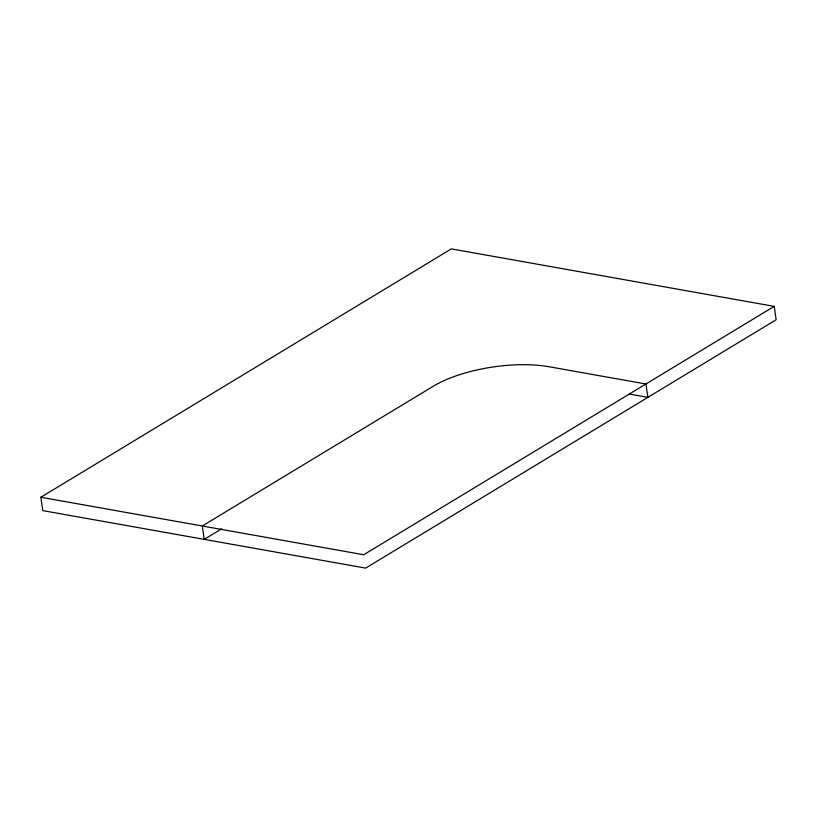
<?xml version="1.0" encoding="UTF-8"?>
<svg xmlns="http://www.w3.org/2000/svg" width="817" height="817" viewBox="0 0 817 817"><rect width="100%" height="100%" fill="white"/><g stroke="black" fill="none" stroke-linecap="round" stroke-linejoin="round"><path stroke-width="1.23" d="M40.85 497.257L451.341 248.889L774.199 306.375L776.15 319.743L365.659 568.111L42.801 510.625L40.85 497.257L363.708 554.753L774.199 306.375M221.652 528.824L204.23 539.363L202.279 526.005L433.184 386.298A83.222 31.179 -8.3 0 1 549.065 366.751L645.92 383.99L647.871 397.358L629.243 394.039"/></g></svg>
